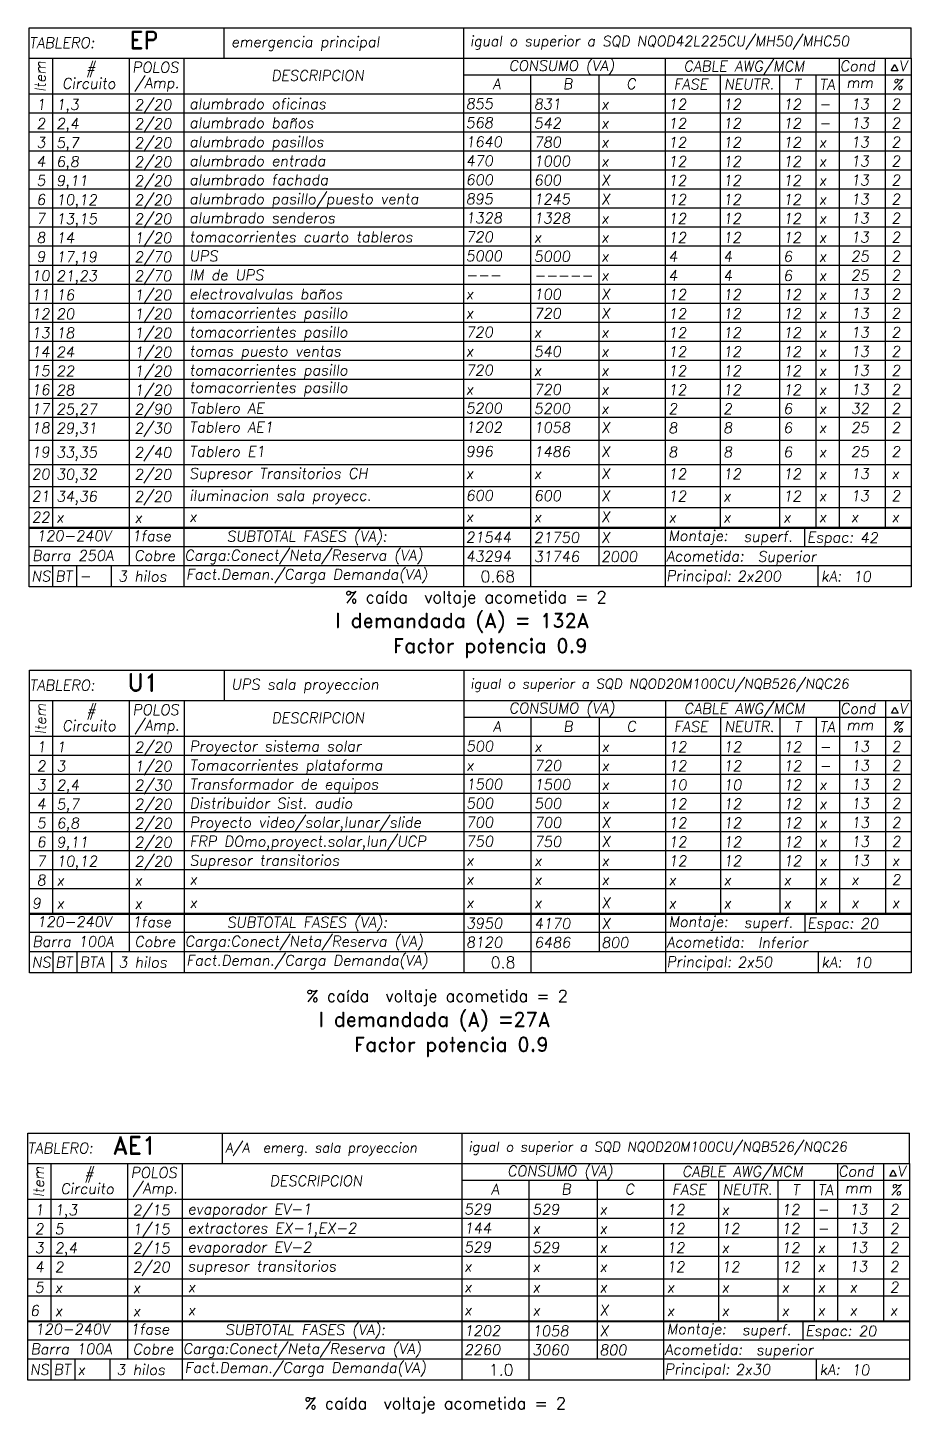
# Model space of a CAD drawing. Extents: x 305.4 to 393, y 790.4 to 845.
# Drawn here: x 324.23 to 341.48, y 817.94 to 844.98 of the extents above; entities that cross this region are included whole.
import ezdxf
from ezdxf.enums import TextEntityAlignment as Align

# ---------------------------------------------------------------- set-up
doc = ezdxf.new("R2010")
doc.units = 0
doc.header["$LTSCALE"] = 0.5
doc.header["$MEASUREMENT"] = 0
doc.layers.add('UNIFILAR', color=1, linetype='CONTINUOUS')
doc.styles.add('romans', font='romans.shx')
doc.styles.add('ROTULOS', font='romand.shx', dxfattribs={"height": 0.3})

msp = doc.modelspace()

# ---------------------------------------------------------------- linework, layer by layer
at = {"layer": 'UNIFILAR', "color": 2, "linetype": 'Continuous'}
for p, q in [((324.257, 844.98), (332.738, 844.98)), ((324.257, 844.385), (324.257, 844.98)), ((328.058, 844.98), (328.058, 844.385)), ((332.738, 844.98), (341.478, 844.98)), ((341.478, 844.385), (341.478, 844.98)), ((324.257, 844.385), (341.478, 844.385)), ((324.262, 832.442), (332.743, 832.442)), ((324.262, 831.846), (324.262, 832.442)), ((328.064, 832.442), (328.064, 831.846)), ((332.743, 832.442), (341.484, 832.442)), ((341.484, 831.846), (341.484, 832.442)), ((324.262, 831.846), (341.484, 831.846)), ((324.226, 823.407), (332.706, 823.407)), ((324.226, 822.812), (324.226, 823.407)), ((328.027, 823.407), (328.027, 822.812)), ((332.706, 823.407), (341.447, 823.407)), ((341.447, 822.812), (341.447, 823.407)), ((324.226, 822.812), (341.447, 822.812))]:
    msp.add_line(p, q, dxfattribs=at)
at = {"layer": 'UNIFILAR', "color": 5, "linetype": 'Continuous'}
for p, q in [((332.738, 844.98), (332.738, 834.067)), ((324.708, 844.385), (324.708, 835.23)), ((326.205, 844.385), (326.205, 834.487)), ((327.273, 844.385), (327.273, 834.067)), ((336.675, 844.385), (336.675, 834.067)), ((340.072, 844.385), (340.072, 835.214)), ((340.971, 844.385), (340.971, 835.214)), ((332.738, 844.06), (341.478, 844.06)), ((334.046, 844.06), (334.046, 834.067)), ((335.382, 844.06), (335.382, 834.487)), ((337.748, 844.06), (337.748, 835.214)), ((338.909, 844.06), (338.909, 835.214)), ((339.619, 844.06), (339.619, 835.214)), ((324.257, 843.691), (341.478, 843.691)), ((324.257, 843.319), (341.478, 843.319)), ((324.257, 842.948), (341.478, 842.948)), ((324.257, 842.576), (341.478, 842.576)), ((324.257, 842.205), (341.478, 842.205)), ((324.257, 841.834), (341.478, 841.834)), ((324.257, 841.462), (341.478, 841.462)), ((324.257, 841.091), (341.478, 841.091)), ((324.257, 840.72), (341.478, 840.72)), ((324.257, 840.348), (341.478, 840.348)), ((324.257, 839.977), (341.478, 839.977)), ((324.257, 839.605), (341.478, 839.605)), ((324.257, 839.234), (341.478, 839.234)), ((324.257, 838.863), (341.478, 838.863)), ((324.257, 838.491), (341.478, 838.491)), ((324.257, 838.12), (341.478, 838.12)), ((324.257, 837.748), (341.478, 837.748)), ((324.257, 837.377), (341.478, 837.377)), ((324.257, 836.927), (341.478, 836.927)), ((324.257, 836.455), (341.478, 836.455)), ((324.257, 836.023), (341.478, 836.023)), ((324.257, 835.613), (341.478, 835.613)), ((324.257, 835.23), (341.478, 835.23)), ((324.257, 835.214), (341.478, 835.214)), ((339.398, 835.214), (339.398, 834.858)), ((324.257, 834.858), (341.478, 834.858)), ((324.257, 834.487), (341.478, 834.487)), ((324.711, 834.487), (324.711, 834.067)), ((325.181, 834.487), (325.181, 834.067)), ((325.858, 834.487), (325.858, 834.067)), ((339.657, 834.487), (339.657, 834.067)), ((332.743, 832.442), (332.743, 826.534)), ((324.713, 831.846), (324.713, 827.696)), ((326.21, 831.846), (326.21, 826.953)), ((327.279, 831.846), (327.279, 826.534)), ((336.68, 831.846), (336.68, 826.534)), ((340.078, 831.846), (340.078, 827.681)), ((340.977, 831.846), (340.977, 827.681)), ((332.743, 831.521), (341.484, 831.521)), ((334.051, 831.521), (334.051, 826.534)), ((335.387, 831.521), (335.387, 826.953)), ((337.754, 831.521), (337.754, 827.681)), ((338.914, 831.521), (338.914, 827.681)), ((339.624, 831.521), (339.624, 827.681)), ((324.262, 831.152), (341.484, 831.152)), ((324.262, 830.781), (341.484, 830.781)), ((324.262, 830.409), (341.484, 830.409)), ((324.262, 830.038), (341.484, 830.038)), ((324.262, 829.666), (341.484, 829.666)), ((324.262, 829.295), (341.484, 829.295)), ((324.262, 828.924), (341.484, 828.924)), ((324.262, 828.552), (341.484, 828.552)), ((324.262, 828.181), (341.484, 828.181)), ((324.262, 827.696), (341.484, 827.696)), ((324.262, 827.681), (341.484, 827.681)), ((339.403, 827.681), (339.403, 827.325)), ((324.262, 827.325), (341.484, 827.325)), ((324.262, 826.953), (341.484, 826.953)), ((324.716, 826.953), (324.716, 826.534)), ((325.186, 826.953), (325.186, 826.534)), ((325.864, 826.953), (325.864, 826.534)), ((339.662, 826.953), (339.662, 826.534)), ((332.706, 823.407), (332.706, 818.583)), ((324.676, 822.812), (324.676, 819.745)), ((326.174, 822.812), (326.174, 819.002)), ((327.242, 822.812), (327.242, 818.583)), ((336.644, 822.812), (336.644, 818.583)), ((340.041, 822.812), (340.041, 819.729)), ((340.94, 822.812), (340.94, 819.729)), ((332.706, 822.487), (341.447, 822.487)), ((334.015, 822.487), (334.015, 818.583)), ((335.35, 822.487), (335.35, 819.002)), ((337.717, 822.487), (337.717, 819.729)), ((338.878, 822.487), (338.878, 819.729)), ((339.588, 822.487), (339.588, 819.729)), ((324.226, 822.118), (341.447, 822.118)), ((324.226, 821.746), (341.447, 821.746)), ((324.226, 821.375), (341.447, 821.375)), ((324.226, 821.004), (341.447, 821.004)), ((324.226, 820.562), (341.447, 820.562)), ((324.226, 820.23), (341.447, 820.23)), ((324.226, 819.745), (341.447, 819.745)), ((324.226, 819.729), (341.447, 819.729)), ((339.367, 819.729), (339.367, 819.374)), ((324.226, 819.374), (341.447, 819.374)), ((324.226, 819.002), (341.447, 819.002)), ((324.679, 819.002), (324.679, 818.583)), ((325.149, 819.002), (325.149, 818.583)), ((325.827, 819.002), (325.827, 818.583)), ((339.625, 819.002), (339.625, 818.583))]:
    msp.add_line(p, q, dxfattribs=at)
at = {"layer": 'UNIFILAR', "color": 3}
for p, q in [((341.093, 844.138), (341.16, 844.259)), ((341.22, 844.138), (341.096, 844.138)), ((341.16, 844.259), (341.22, 844.138)), ((341.099, 831.6), (341.165, 831.72)), ((341.226, 831.6), (341.102, 831.6)), ((341.165, 831.72), (341.226, 831.6)), ((341.062, 822.565), (341.128, 822.686)), ((341.128, 822.686), (341.189, 822.565)), ((341.189, 822.565), (341.065, 822.565))]:
    msp.add_line(p, q, dxfattribs=at)
at = {"layer": 'UNIFILAR', "color": 2, "linetype": 'Continuous'}
for points in [[(341.478, 844.385), (341.478, 834.067), (324.257, 834.067), (324.257, 844.385)], [(341.484, 831.846), (341.484, 826.534), (324.262, 826.534), (324.262, 831.846)], [(341.447, 822.812), (341.447, 818.583), (324.226, 818.583), (324.226, 822.812)]]:
    msp.add_lwpolyline(points, dxfattribs=at)

# ---------------------------------------------------------------- texts
at = {"layer": 'UNIFILAR', "color": 5, "style": 'ROTULOS'}
for s, height, p in [('EP', 0.3384, (326.779, 844.571)), ('% caída  voltaje acometida = 2', 0.23234, (335.536, 833.75)), ('I demandada (A) = 132A', 0.27881, (335.188, 833.272)), ('Factor potencia 0.9', 0.27881, (335.16, 832.781)), ('U1', 0.3384, (326.785, 832.032)), ('% caída  voltaje acometida = 2', 0.23234, (334.778, 825.966)), ('I demandada (A) =27A', 0.27881, (334.43, 825.488)), ('Factor potencia 0.9', 0.27881, (334.401, 824.997)), ('AE1', 0.3384, (326.748, 822.998)), ('% caída  voltaje acometida = 2', 0.23234, (334.741, 818.015))]:
    msp.add_text(s, height=height, dxfattribs=at).set_placement(p, align=Align.RIGHT)
at = {"layer": 'UNIFILAR', "color": 3, "style": 'romans', "oblique": 8}
for s, height, p in [('emergencia principal', 0.20694, (328.198, 844.601)), ('igual o superior a SQD NQOD42L225CU/MH50/MHC50', 0.2, (332.867, 844.62)), ('TABLERO:', 0.2069, (324.255, 844.583)), ('#', 0.207, (325.367, 844.087)), ('POLOS', 0.2069, (326.269, 844.105)), ('CONSUMO (VA)', 0.20694, (333.622, 844.136)), ('CABLE AWG/MCM', 0.20694, (337.037, 844.126)), ('Cond', 0.2069, (340.089, 844.131)), ('V', 0.207, (341.242, 844.131)), ('Circuito', 0.2069, (324.898, 843.79)), ('/Amp.', 0.2069, (326.309, 843.801)), ('DESCRIPCION', 0.20694, (328.983, 843.944)), ('A', 0.207, (333.306, 843.781)), ('B', 0.207, (334.679, 843.781)), ('C', 0.207, (335.918, 843.781)), ('FASE', 0.2069, (336.843, 843.775)), ('NEUTR.', 0.2069, (337.827, 843.775)), ('T', 0.207, (339.186, 843.769)), ('TA', 0.2069, (339.688, 843.769)), ('mm', 0.2069, (340.212, 843.805)), ('%', 0.207, (341.11, 843.769)), ('1', 0.207, (324.396, 843.379)), ('1,3', 0.2069, (324.784, 843.376)), ('2/20', 0.2069, (326.309, 843.374)), ('alumbrado oficinas', 0.20694, (327.382, 843.393)), ('855', 0.2069, (332.783, 843.393)), ('831', 0.2069, (334.113, 843.387)), ('x', 0.207, (335.424, 843.387)), ('12', 0.2069, (336.738, 843.382)), ('12', 0.2069, (337.809, 843.382)), ('12', 0.2069, (338.982, 843.382)), ('-', 0.207, (339.679, 843.384)), ('13', 0.2069, (340.304, 843.387)), ('2', 0.207, (341.094, 843.387)), ('2', 0.207, (324.396, 843.008)), ('2,4', 0.2069, (324.784, 843.005)), ('2/20', 0.2069, (326.309, 843.003)), ('alumbrado baños', 0.20694, (327.382, 843.022)), ('568', 0.2069, (332.783, 843.022)), ('542', 0.2069, (334.113, 843.016)), ('12', 0.2069, (336.738, 843.01)), ('12', 0.2069, (337.809, 843.01)), ('12', 0.2069, (338.982, 843.01)), ('13', 0.2069, (340.304, 843.016)), ('2', 0.207, (341.094, 843.016)), ('x', 0.207, (335.424, 843.016)), ('-', 0.207, (339.679, 843.013)), ('3', 0.207, (324.396, 842.636)), ('5,7', 0.2069, (324.784, 842.633)), ('2/20', 0.2069, (326.309, 842.631)), ('alumbrado pasillos', 0.20694, (327.382, 842.65)), ('1640', 0.2069, (332.783, 842.65)), ('780', 0.2069, (334.113, 842.645)), ('x', 0.207, (335.424, 842.645)), ('12', 0.2069, (336.738, 842.639)), ('12', 0.2069, (337.809, 842.639)), ('12', 0.2069, (338.982, 842.639)), ('x', 0.207, (339.679, 842.641)), ('13', 0.2069, (340.304, 842.645)), ('2', 0.207, (341.094, 842.645)), ('4', 0.207, (324.396, 842.265)), ('6,8', 0.2069, (324.784, 842.262)), ('2/20', 0.2069, (326.309, 842.26)), ('alumbrado entrada', 0.20694, (327.382, 842.279)), ('470', 0.2069, (332.783, 842.279)), ('1000', 0.2069, (334.113, 842.273)), ('x', 0.207, (335.424, 842.273)), ('12', 0.2069, (336.738, 842.268)), ('12', 0.2069, (337.809, 842.268)), ('12', 0.2069, (338.982, 842.268)), ('x', 0.207, (339.679, 842.27)), ('13', 0.2069, (340.304, 842.273)), ('2', 0.207, (341.094, 842.273)), ('2/20', 0.2069, (326.309, 841.889)), ('alumbrado fachada', 0.20694, (327.382, 841.908)), ('600', 0.2069, (332.783, 841.908)), ('5', 0.207, (324.396, 841.894)), ('9,11', 0.2069, (324.784, 841.891)), ('600', 0.2069, (334.113, 841.902)), ('X', 0.207, (335.424, 841.902)), ('12', 0.2069, (336.738, 841.896)), ('12', 0.2069, (337.809, 841.896)), ('12', 0.2069, (338.982, 841.896)), ('x', 0.207, (339.679, 841.899)), ('13', 0.2069, (340.304, 841.902)), ('2', 0.207, (341.094, 841.902)), ('6', 0.207, (324.396, 841.522)), ('10,12', 0.2069, (324.784, 841.519)), ('2/20', 0.2069, (326.309, 841.517)), ('alumbrado pasillo/puesto venta', 0.20694, (327.382, 841.536)), ('895', 0.2069, (332.783, 841.536)), ('1245', 0.2069, (334.113, 841.53)), ('X', 0.207, (335.424, 841.53)), ('12', 0.2069, (336.738, 841.525)), ('12', 0.2069, (337.809, 841.525)), ('12', 0.2069, (338.982, 841.525)), ('x', 0.207, (339.679, 841.527)), ('13', 0.2069, (340.304, 841.53)), ('2', 0.207, (341.094, 841.53)), ('7', 0.207, (324.396, 841.151)), ('13,15', 0.2069, (324.784, 841.148)), ('2/20', 0.2069, (326.309, 841.146)), ('alumbrado senderos', 0.20694, (327.382, 841.165)), ('1328', 0.2069, (332.783, 841.165)), ('1328', 0.2069, (334.113, 841.159)), ('12', 0.2069, (336.738, 841.153)), ('12', 0.2069, (337.809, 841.153)), ('12', 0.2069, (338.982, 841.153)), ('13', 0.2069, (340.304, 841.159)), ('2', 0.207, (341.094, 841.159)), ('x', 0.207, (335.424, 841.159)), ('x', 0.207, (339.679, 841.156)), ('8', 0.207, (324.396, 840.78)), ('14', 0.2069, (324.784, 840.776)), ('1/20', 0.2069, (326.309, 840.775)), ('tomacorrientes cuarto tableros', 0.20694, (327.382, 840.793)), ('720', 0.2069, (332.783, 840.793)), ('x', 0.207, (334.113, 840.788)), ('x', 0.207, (335.424, 840.788)), ('12', 0.2069, (336.738, 840.782)), ('12', 0.2069, (337.809, 840.782)), ('12', 0.2069, (338.982, 840.782)), ('x', 0.207, (339.679, 840.784)), ('13', 0.2069, (340.304, 840.788)), ('2', 0.207, (341.094, 840.788)), ('9', 0.207, (324.396, 840.408)), ('17,19', 0.2069, (324.784, 840.405)), ('2/70', 0.2069, (326.309, 840.403)), ('UPS', 0.2069, (327.382, 840.422)), ('5000', 0.2069, (332.783, 840.422)), ('5000', 0.2069, (334.113, 840.416)), ('x', 0.207, (335.424, 840.416)), ('4', 0.207, (336.738, 840.411)), ('4', 0.207, (337.809, 840.411)), ('6', 0.207, (338.982, 840.411)), ('x', 0.207, (339.679, 840.413)), ('25', 0.2069, (340.304, 840.416)), ('2', 0.207, (341.094, 840.416)), ('10', 0.2069, (324.303, 840.037)), ('21,23', 0.2069, (324.784, 840.034)), ('2/70', 0.2069, (326.309, 840.032)), ('IM de UPS', 0.2069, (327.382, 840.051)), ('4', 0.207, (336.738, 840.039)), ('4', 0.207, (337.809, 840.039)), ('6', 0.207, (338.982, 840.039)), ('25', 0.2069, (340.304, 840.045)), ('2', 0.207, (341.094, 840.045)), ('---', 0.2069, (332.783, 840.051)), ('-----', 0.2069, (334.113, 840.045)), ('x', 0.207, (335.424, 840.045)), ('x', 0.207, (339.679, 840.042)), ('11', 0.2069, (324.303, 839.665)), ('16', 0.2069, (324.784, 839.662)), ('1/20', 0.2069, (326.309, 839.66)), ('electrovalvulas baños', 0.20694, (327.382, 839.679)), ('x', 0.207, (332.783, 839.679)), ('100', 0.2069, (334.113, 839.674)), ('X', 0.207, (335.424, 839.674)), ('12', 0.2069, (336.738, 839.668)), ('12', 0.2069, (337.809, 839.668)), ('12', 0.2069, (338.982, 839.668)), ('x', 0.207, (339.679, 839.67)), ('13', 0.2069, (340.304, 839.674)), ('2', 0.207, (341.094, 839.674)), ('12', 0.2069, (324.303, 839.294)), ('20', 0.2069, (324.784, 839.291)), ('1/20', 0.2069, (326.309, 839.289)), ('tomacorrientes pasillo', 0.20694, (327.382, 839.308)), ('x', 0.207, (332.783, 839.308)), ('720', 0.2069, (334.113, 839.302)), ('X', 0.207, (335.424, 839.302)), ('12', 0.2069, (336.738, 839.296)), ('12', 0.2069, (337.809, 839.296)), ('12', 0.2069, (338.982, 839.296)), ('x', 0.207, (339.679, 839.299)), ('13', 0.2069, (340.304, 839.302)), ('2', 0.207, (341.094, 839.302)), ('1/20', 0.2069, (326.309, 838.918)), ('tomacorrientes pasillo', 0.20694, (327.382, 838.936)), ('720', 0.2069, (332.783, 838.936)), ('13', 0.2069, (340.304, 838.931)), ('2', 0.207, (341.094, 838.931)), ('13', 0.2069, (324.303, 838.923)), ('18', 0.2069, (324.784, 838.92)), ('x', 0.207, (334.113, 838.931)), ('x', 0.207, (335.424, 838.931)), ('12', 0.2069, (336.738, 838.925)), ('12', 0.2069, (337.809, 838.925)), ('12', 0.2069, (338.982, 838.925)), ('x', 0.207, (339.679, 838.927)), ('14', 0.2069, (324.303, 838.551)), ('24', 0.2069, (324.784, 838.548)), ('1/20', 0.2069, (326.309, 838.546)), ('tomas puesto ventas', 0.20694, (327.382, 838.565)), ('x', 0.207, (332.783, 838.565)), ('540', 0.2069, (334.113, 838.559)), ('x', 0.207, (335.424, 838.559)), ('12', 0.2069, (336.738, 838.554)), ('12', 0.2069, (337.809, 838.554)), ('12', 0.2069, (338.982, 838.554)), ('x', 0.207, (339.679, 838.556)), ('13', 0.2069, (340.304, 838.559)), ('2', 0.207, (341.094, 838.559)), ('15', 0.2069, (324.303, 838.18)), ('22', 0.2069, (324.784, 838.177)), ('1/20', 0.2069, (326.309, 838.175)), ('tomacorrientes pasillo', 0.20694, (327.382, 838.194)), ('720', 0.2069, (332.783, 838.194)), ('x', 0.207, (334.113, 838.188)), ('x', 0.207, (335.424, 838.188)), ('12', 0.2069, (336.738, 838.182)), ('12', 0.2069, (337.809, 838.182)), ('12', 0.2069, (338.982, 838.182)), ('13', 0.2069, (340.304, 838.188)), ('2', 0.207, (341.094, 838.188)), ('tomacorrientes pasillo', 0.20694, (327.382, 837.854)), ('x', 0.207, (339.679, 838.185)), ('16', 0.2069, (324.303, 837.809)), ('28', 0.2069, (324.784, 837.805)), ('1/20', 0.2069, (326.309, 837.803)), ('x', 0.207, (332.783, 837.822)), ('720', 0.2069, (334.113, 837.817)), ('x', 0.207, (335.424, 837.817)), ('12', 0.2069, (336.738, 837.811)), ('12', 0.2069, (337.809, 837.811)), ('12', 0.2069, (338.982, 837.811)), ('x', 0.207, (339.679, 837.813)), ('13', 0.2069, (340.304, 837.817)), ('2', 0.207, (341.094, 837.817)), ('17', 0.2069, (324.303, 837.437)), ('25,27', 0.2069, (324.784, 837.434)), ('2/90', 0.2069, (326.309, 837.432)), ('Tablero AE', 0.2069, (327.382, 837.451)), ('5200', 0.2069, (332.783, 837.451)), ('5200', 0.2069, (334.113, 837.445)), ('x', 0.207, (335.424, 837.445)), ('2', 0.207, (336.738, 837.44)), ('2', 0.207, (337.809, 837.44)), ('6', 0.207, (338.982, 837.44)), ('x', 0.207, (339.679, 837.442)), ('32', 0.2069, (340.304, 837.445)), ('2', 0.207, (341.094, 837.445)), ('18', 0.2069, (324.303, 837.066)), ('29,31', 0.2069, (324.784, 837.063)), ('2/30', 0.2069, (326.309, 837.061)), ('Tablero AE1', 0.20694, (327.382, 837.08)), ('1202', 0.2069, (332.783, 837.08)), ('1058', 0.2069, (334.113, 837.074)), ('X', 0.207, (335.424, 837.074)), ('8', 0.207, (336.738, 837.068)), ('8', 0.207, (337.809, 837.068)), ('6', 0.207, (338.982, 837.068)), ('25', 0.2069, (340.304, 837.074)), ('2', 0.207, (341.094, 837.074)), ('x', 0.207, (339.679, 837.071)), ('19', 0.2069, (324.303, 836.594)), ('33,35', 0.2069, (324.784, 836.591)), ('2/40', 0.2069, (326.309, 836.589)), ('Tablero E1', 0.2069, (327.382, 836.608)), ('996', 0.2069, (332.783, 836.608)), ('1486', 0.2069, (334.113, 836.602)), ('X', 0.207, (335.424, 836.602)), ('8', 0.207, (336.738, 836.596)), ('8', 0.207, (337.809, 836.596)), ('6', 0.207, (338.982, 836.596)), ('x', 0.207, (339.679, 836.599)), ('25', 0.2069, (340.304, 836.602)), ('2', 0.207, (341.094, 836.602)), ('20', 0.2069, (324.303, 836.165)), ('30,32', 0.2069, (324.784, 836.162)), ('2/20', 0.2069, (326.309, 836.16)), ('Supresor Transitorios CH', 0.20694, (327.382, 836.178)), ('x', 0.207, (332.783, 836.178)), ('x', 0.207, (334.113, 836.173)), ('X', 0.207, (335.424, 836.173)), ('12', 0.2069, (336.738, 836.167)), ('12', 0.2069, (337.809, 836.167)), ('12', 0.2069, (338.982, 836.167)), ('x', 0.207, (339.679, 836.169)), ('13', 0.2069, (340.304, 836.173)), ('x', 0.207, (341.094, 836.173)), ('21', 0.2069, (324.303, 835.734)), ('34,36', 0.2069, (324.784, 835.73)), ('2/20', 0.2069, (326.309, 835.728)), ('iluminacion sala proyecc.', 0.20694, (327.382, 835.747)), ('600', 0.2069, (332.783, 835.747)), ('600', 0.2069, (334.113, 835.742)), ('X', 0.207, (335.424, 835.742)), ('12', 0.2069, (336.738, 835.736)), ('12', 0.2069, (338.982, 835.736)), ('13', 0.2069, (340.304, 835.742)), ('2', 0.207, (341.094, 835.742)), ('x', 0.207, (337.809, 835.736)), ('x', 0.207, (339.679, 835.738)), ('22', 0.2069, (324.303, 835.323)), ('x', 0.207, (324.784, 835.32)), ('x', 0.207, (326.309, 835.318)), ('x', 0.207, (327.382, 835.337)), ('x', 0.207, (332.783, 835.337)), ('x', 0.207, (334.113, 835.331)), ('X', 0.207, (335.424, 835.331)), ('x', 0.207, (336.738, 835.325)), ('x', 0.207, (337.809, 835.325)), ('x', 0.207, (338.982, 835.325)), ('x', 0.207, (339.679, 835.328)), ('x', 0.207, (340.304, 835.331)), ('x', 0.207, (341.094, 835.331)), ('120-240V', 0.2069, (324.4, 834.962)), ('1fase', 0.2069, (326.262, 834.96)), ('SUBTOTAL FASES (VA):', 0.20694, (328.112, 834.951)), ('21544', 0.2069, (332.783, 834.932)), ('21750', 0.2069, (334.113, 834.926)), ('X', 0.207, (335.424, 834.926)), ('Montaje:', 0.2069, (336.738, 834.963)), ('superf.', 0.2069, (338.21, 834.948)), ('Espac:', 0.2069, (339.448, 834.932)), ('42', 0.2069, (340.482, 834.924)), ('Carga:Conect/Neta/Reserva (VA)', 0.20694, (327.289, 834.58)), ('Barra 250A', 0.2069, (324.314, 834.575)), ('Cobre', 0.2069, (326.309, 834.573)), ('43294', 0.2069, (332.783, 834.561)), ('31746', 0.2069, (334.113, 834.555)), ('2000', 0.2069, (335.424, 834.555)), ('Acometida:', 0.2069, (336.699, 834.564)), ('Superior', 0.2069, (338.484, 834.556)), ('NS', 0.2069, (324.299, 834.172)), ('BT', 0.2069, (324.763, 834.172)), ('3 hilos', 0.2069, (325.991, 834.17)), ('Fact.Deman./Carga Demanda(VA)', 0.20694, (327.321, 834.208)), ('Principal:', 0.2069, (336.698, 834.181)), ('2x200', 0.2069, (338.082, 834.173)), ('kA:', 0.2069, (339.722, 834.173)), ('10', 0.2069, (340.345, 834.165)), ('-', 0.207, (325.232, 834.172)), ('TABLERO:', 0.2069, (324.261, 832.044)), ('UPS sala proyeccion', 0.20694, (328.204, 832.062)), ('igual o superior a SQD NQOD20M100CU/NQB526/NQC26', 0.19, (332.872, 832.081)), ('CONSUMO (VA)', 0.20694, (333.627, 831.598)), ('#', 0.207, (325.372, 831.548)), ('POLOS', 0.2069, (326.274, 831.566)), ('DESCRIPCION', 0.20694, (328.989, 831.406)), ('CABLE AWG/MCM', 0.20694, (337.043, 831.587)), ('Cond', 0.2069, (340.095, 831.592)), ('V', 0.207, (341.248, 831.592)), ('Circuito', 0.2069, (324.903, 831.252)), ('/Amp.', 0.2069, (326.314, 831.262)), ('A', 0.207, (333.312, 831.242)), ('B', 0.207, (334.685, 831.242)), ('C', 0.207, (335.924, 831.242)), ('FASE', 0.2069, (336.849, 831.237)), ('NEUTR.', 0.2069, (337.832, 831.237)), ('T', 0.207, (339.192, 831.231)), ('TA', 0.2069, (339.693, 831.231)), ('mm', 0.2069, (340.218, 831.267)), ('%', 0.207, (341.116, 831.231)), ('1', 0.207, (324.402, 830.841)), ('1', 0.207, (324.789, 830.838)), ('2/20', 0.2069, (326.314, 830.836)), ('Proyector sistema solar', 0.20694, (327.387, 830.854)), ('500', 0.2069, (332.788, 830.854)), ('12', 0.2069, (336.743, 830.843)), ('12', 0.2069, (337.815, 830.843)), ('12', 0.2069, (338.988, 830.843)), ('13', 0.2069, (340.309, 830.849)), ('2', 0.207, (341.1, 830.849)), ('x', 0.207, (334.119, 830.849)), ('x', 0.207, (335.43, 830.849)), ('-', 0.207, (339.685, 830.845)), ('2', 0.207, (324.402, 830.469)), ('3', 0.207, (324.789, 830.466)), ('1/20', 0.2069, (326.314, 830.464)), ('Tomacorrientes plataforma', 0.20694, (327.387, 830.483)), ('x', 0.207, (332.788, 830.483)), ('720', 0.2069, (334.119, 830.477)), ('x', 0.207, (335.43, 830.477)), ('12', 0.2069, (336.743, 830.472)), ('12', 0.2069, (337.815, 830.472)), ('12', 0.2069, (338.988, 830.472)), ('-', 0.207, (339.685, 830.474)), ('13', 0.2069, (340.309, 830.477)), ('2', 0.207, (341.1, 830.477)), ('3', 0.207, (324.402, 830.098)), ('2,4', 0.2069, (324.789, 830.095)), ('2/30', 0.2069, (326.314, 830.093)), ('Transformador de equipos', 0.20694, (327.387, 830.112)), ('1500', 0.2069, (332.788, 830.112)), ('1500', 0.2069, (334.119, 830.106)), ('x', 0.207, (335.43, 830.106)), ('10', 0.2069, (336.743, 830.1)), ('10', 0.2069, (337.815, 830.1)), ('12', 0.2069, (338.988, 830.1)), ('x', 0.207, (339.685, 830.103)), ('13', 0.2069, (340.309, 830.106)), ('2', 0.207, (341.1, 830.106)), ('2/20', 0.2069, (326.314, 829.721)), ('Distribuidor Sist. audio', 0.20694, (327.387, 829.74)), ('500', 0.2069, (332.788, 829.74)), ('500', 0.2069, (334.119, 829.735)), ('13', 0.2069, (340.309, 829.735)), ('2', 0.207, (341.1, 829.735)), ('4', 0.207, (324.402, 829.727)), ('5,7', 0.2069, (324.789, 829.723)), ('x', 0.207, (335.43, 829.735)), ('12', 0.2069, (336.743, 829.729)), ('12', 0.2069, (337.815, 829.729)), ('12', 0.2069, (338.988, 829.729)), ('x', 0.207, (339.685, 829.731)), ('5', 0.207, (324.402, 829.355)), ('6,8', 0.2069, (324.789, 829.352)), ('2/20', 0.2069, (326.314, 829.35)), ('Proyecto video/solar,lunar/slide', 0.20694, (327.387, 829.369)), ('700', 0.2069, (332.788, 829.369)), ('700', 0.2069, (334.119, 829.363)), ('X', 0.207, (335.43, 829.363)), ('12', 0.2069, (336.743, 829.358)), ('12', 0.2069, (337.815, 829.358)), ('12', 0.2069, (338.988, 829.358)), ('x', 0.207, (339.685, 829.36)), ('13', 0.2069, (340.309, 829.363)), ('2', 0.207, (341.1, 829.363)), ('6', 0.207, (324.402, 828.984)), ('9,11', 0.2069, (324.789, 828.981)), ('2/20', 0.2069, (326.314, 828.979)), ('FRP DOmo,proyect.solar,lun/UCP', 0.20694, (327.387, 828.998)), ('750', 0.2069, (332.788, 828.998)), ('750', 0.2069, (334.119, 828.992)), ('X', 0.207, (335.43, 828.992)), ('12', 0.2069, (336.743, 828.986)), ('12', 0.2069, (337.815, 828.986)), ('12', 0.2069, (338.988, 828.986)), ('13', 0.2069, (340.309, 828.992)), ('2', 0.207, (341.1, 828.992)), ('x', 0.207, (339.685, 828.989)), ('7', 0.207, (324.402, 828.612)), ('10,12', 0.2069, (324.789, 828.609)), ('2/20', 0.2069, (326.314, 828.607)), ('Supresor transitorios', 0.20694, (327.387, 828.626)), ('x', 0.207, (332.788, 828.626)), ('x', 0.207, (334.119, 828.621)), ('x', 0.207, (335.43, 828.621)), ('12', 0.2069, (336.743, 828.615)), ('12', 0.2069, (337.815, 828.615)), ('12', 0.2069, (338.988, 828.615)), ('x', 0.207, (339.685, 828.617)), ('13', 0.2069, (340.309, 828.621)), ('x', 0.207, (341.1, 828.621)), ('8', 0.207, (324.402, 828.241)), ('x', 0.207, (324.789, 828.238)), ('x', 0.207, (326.314, 828.236)), ('x', 0.207, (327.387, 828.255)), ('x', 0.207, (332.788, 828.255)), ('x', 0.207, (334.119, 828.249)), ('x', 0.207, (335.43, 828.249)), ('x', 0.207, (336.743, 828.243)), ('x', 0.207, (337.815, 828.243)), ('x', 0.207, (338.988, 828.243)), ('x', 0.207, (339.685, 828.246)), ('x', 0.207, (340.309, 828.249)), ('2', 0.207, (341.1, 828.249)), ('9', 0.207, (324.309, 827.79)), ('x', 0.207, (324.789, 827.787)), ('x', 0.207, (326.314, 827.785)), ('x', 0.207, (327.387, 827.803)), ('x', 0.207, (332.788, 827.803)), ('x', 0.207, (334.119, 827.798)), ('X', 0.207, (335.43, 827.798)), ('x', 0.207, (336.743, 827.792)), ('x', 0.207, (337.815, 827.792)), ('x', 0.207, (338.988, 827.792)), ('x', 0.207, (339.685, 827.794)), ('x', 0.207, (340.309, 827.798)), ('x', 0.207, (341.1, 827.798)), ('120-240V', 0.2069, (324.406, 827.429)), ('1fase', 0.2069, (326.267, 827.427)), ('SUBTOTAL FASES (VA):', 0.20694, (328.118, 827.418)), ('3950', 0.2069, (332.788, 827.399)), ('4170', 0.2069, (334.119, 827.393)), ('X', 0.207, (335.43, 827.393)), ('Montaje:', 0.2069, (336.743, 827.43)), ('superf.', 0.2069, (338.216, 827.414)), ('Espac:', 0.2069, (339.453, 827.399)), ('20', 0.2069, (340.487, 827.391)), ('Barra 100A', 0.2069, (324.319, 827.042)), ('Cobre', 0.2069, (326.314, 827.04)), ('Carga:Conect/Neta/Reserva (VA)', 0.20694, (327.295, 827.046)), ('Acometida:', 0.2069, (336.704, 827.031)), ('Inferior', 0.2069, (338.49, 827.023)), ('8120', 0.2069, (332.788, 827.027)), ('6486', 0.2069, (334.119, 827.022)), ('800', 0.2069, (335.43, 827.022)), ('NS', 0.2069, (324.305, 826.639)), ('BT', 0.2069, (324.768, 826.639)), ('BTA', 0.2069, (325.238, 826.639)), ('3 hilos', 0.2069, (325.997, 826.637)), ('Fact.Deman./Carga Demanda(VA)', 0.20694, (327.326, 826.675)), ('Principal:', 0.2069, (336.704, 826.647)), ('2x50', 0.2069, (338.087, 826.64)), ('kA:', 0.2069, (339.728, 826.64)), ('10', 0.2069, (340.351, 826.632)), ('TABLERO:', 0.2069, (324.224, 823.01)), ('A/A  emerg. sala proyeccion', 0.19, (328.086, 823.028)), ('igual o superior a SQD NQOD20M100CU/NQB526/NQC26', 0.19, (332.836, 823.047)), ('#', 0.207, (325.335, 822.514)), ('POLOS', 0.2069, (326.238, 822.532)), ('CONSUMO (VA)', 0.20694, (333.591, 822.564)), ('CABLE AWG/MCM', 0.20694, (337.006, 822.553)), ('Cond', 0.2069, (340.058, 822.558)), ('V', 0.207, (341.211, 822.558)), ('Circuito', 0.2069, (324.867, 822.218)), ('/Amp.', 0.2069, (326.277, 822.228)), ('DESCRIPCION', 0.20694, (328.952, 822.371)), ('A', 0.207, (333.275, 822.208)), ('B', 0.207, (334.648, 822.208)), ('C', 0.207, (335.887, 822.208)), ('FASE', 0.2069, (336.812, 822.202)), ('NEUTR.', 0.2069, (337.795, 822.202)), ('T', 0.207, (339.155, 822.197)), ('TA', 0.2069, (339.657, 822.197)), ('mm', 0.2069, (340.181, 822.233)), ('%', 0.207, (341.079, 822.197)), ('1', 0.207, (324.365, 821.806)), ('1,3', 0.2069, (324.753, 821.803)), ('2/15', 0.2069, (326.277, 821.801)), ('evaporador EV-1', 0.20694, (327.351, 821.82)), ('529', 0.2069, (332.751, 821.82)), ('529', 0.2069, (334.082, 821.815)), ('x', 0.207, (335.393, 821.815)), ('12', 0.2069, (336.707, 821.809)), ('x', 0.207, (337.778, 821.809)), ('12', 0.2069, (338.951, 821.809)), ('-', 0.207, (339.648, 821.811)), ('13', 0.2069, (340.273, 821.815)), ('2', 0.207, (341.063, 821.815)), ('2', 0.207, (324.365, 821.435)), ('5', 0.207, (324.753, 821.432)), ('1/15', 0.2069, (326.277, 821.43)), ('extractores EX-1,EX-2', 0.20694, (327.351, 821.449)), ('144', 0.2069, (332.751, 821.449)), ('x', 0.207, (334.082, 821.443)), ('x', 0.207, (335.393, 821.443)), ('12', 0.2069, (336.707, 821.438)), ('12', 0.2069, (337.778, 821.438)), ('12', 0.2069, (338.951, 821.438)), ('13', 0.2069, (340.273, 821.443)), ('2', 0.207, (341.063, 821.443)), ('2/15', 0.2069, (326.277, 821.059)), ('-', 0.207, (339.648, 821.44)), ('3', 0.207, (324.365, 821.064)), ('2,4', 0.2069, (324.753, 821.061)), ('evaporador EV-2', 0.20694, (327.351, 821.078)), ('529', 0.2069, (332.751, 821.078)), ('529', 0.2069, (334.082, 821.072)), ('x', 0.207, (335.393, 821.072)), ('12', 0.2069, (336.707, 821.066)), ('x', 0.207, (337.778, 821.066)), ('12', 0.2069, (338.951, 821.066)), ('x', 0.207, (339.648, 821.069)), ('13', 0.2069, (340.273, 821.072)), ('2', 0.207, (341.063, 821.072)), ('4', 0.207, (324.365, 820.692)), ('2', 0.207, (324.753, 820.689)), ('2/20', 0.2069, (326.277, 820.687)), ('supresor transitorios', 0.20694, (327.351, 820.706)), ('x', 0.207, (332.751, 820.706)), ('x', 0.207, (334.082, 820.7)), ('x', 0.207, (335.393, 820.7)), ('12', 0.2069, (336.707, 820.695)), ('12', 0.2069, (337.778, 820.695)), ('12', 0.2069, (338.951, 820.695)), ('x', 0.207, (339.648, 820.697)), ('13', 0.2069, (340.273, 820.7)), ('2', 0.207, (341.063, 820.7)), ('5', 0.207, (324.365, 820.29)), ('2', 0.207, (341.063, 820.298)), ('x', 0.207, (324.753, 820.287)), ('x', 0.207, (326.277, 820.285)), ('x', 0.207, (327.351, 820.303)), ('x', 0.207, (332.751, 820.303)), ('x', 0.207, (334.082, 820.298)), ('x', 0.207, (335.393, 820.298)), ('x', 0.207, (336.707, 820.292)), ('x', 0.207, (337.778, 820.292)), ('x', 0.207, (338.951, 820.292)), ('x', 0.207, (339.648, 820.295)), ('x', 0.207, (340.273, 820.298)), ('6', 0.207, (324.272, 819.838)), ('x', 0.207, (324.753, 819.835)), ('x', 0.207, (326.277, 819.833)), ('x', 0.207, (327.351, 819.852)), ('x', 0.207, (332.751, 819.852)), ('x', 0.207, (334.082, 819.846)), ('X', 0.207, (335.393, 819.846)), ('x', 0.207, (336.707, 819.841)), ('x', 0.207, (337.778, 819.841)), ('x', 0.207, (338.951, 819.841)), ('x', 0.207, (339.648, 819.843)), ('x', 0.207, (340.273, 819.846)), ('x', 0.207, (341.063, 819.846)), ('120-240V', 0.2069, (324.369, 819.477)), ('1fase', 0.2069, (326.23, 819.476)), ('SUBTOTAL FASES (VA):', 0.20694, (328.081, 819.466)), ('Montaje:', 0.2069, (336.707, 819.479)), ('superf.', 0.2069, (338.179, 819.463)), ('1202', 0.2069, (332.751, 819.447)), ('1058', 0.2069, (334.082, 819.442)), ('X', 0.207, (335.393, 819.442)), ('Espac:', 0.2069, (339.417, 819.447)), ('20', 0.2069, (340.45, 819.44)), ('Barra 100A', 0.2069, (324.283, 819.09)), ('Cobre', 0.2069, (326.277, 819.088)), ('Carga:Conect/Neta/Reserva (VA)', 0.20694, (327.258, 819.095)), ('2260', 0.2069, (332.751, 819.076)), ('3060', 0.2069, (334.082, 819.07)), ('800', 0.2069, (335.393, 819.07)), ('Acometida:', 0.2069, (336.668, 819.08)), ('superior', 0.2069, (338.453, 819.072)), ('NS', 0.2069, (324.268, 818.688)), ('BT', 0.2069, (324.731, 818.688)), ('3 hilos', 0.2069, (325.96, 818.686)), ('Fact.Deman./Carga Demanda(VA)', 0.20694, (327.29, 818.724)), ('Principal:', 0.2069, (336.667, 818.696)), ('2x30', 0.2069, (338.05, 818.688)), ('kA:', 0.2069, (339.691, 818.688)), ('10', 0.2069, (340.314, 818.681)), ('x', 0.207, (325.201, 818.688))]:
    msp.add_text(s, height=height, dxfattribs=at).set_placement(p)
for p in [(324.575, 843.728), (324.581, 831.189), (324.544, 822.155)]:
    msp.add_text('Item', height=0.2069, rotation=90, dxfattribs=at).set_placement(p)
at = {"layer": 'UNIFILAR', "color": 3, "style": 'ROTULOS'}
for s, p in [('0.68', (333.746, 834.157)), ('0.8', (333.752, 826.624)), ('1.0', (333.715, 818.673))]:
    msp.add_text(s, height=0.2255, dxfattribs=at).set_placement(p, align=Align.RIGHT)

doc.saveas('drawing.dxf')
